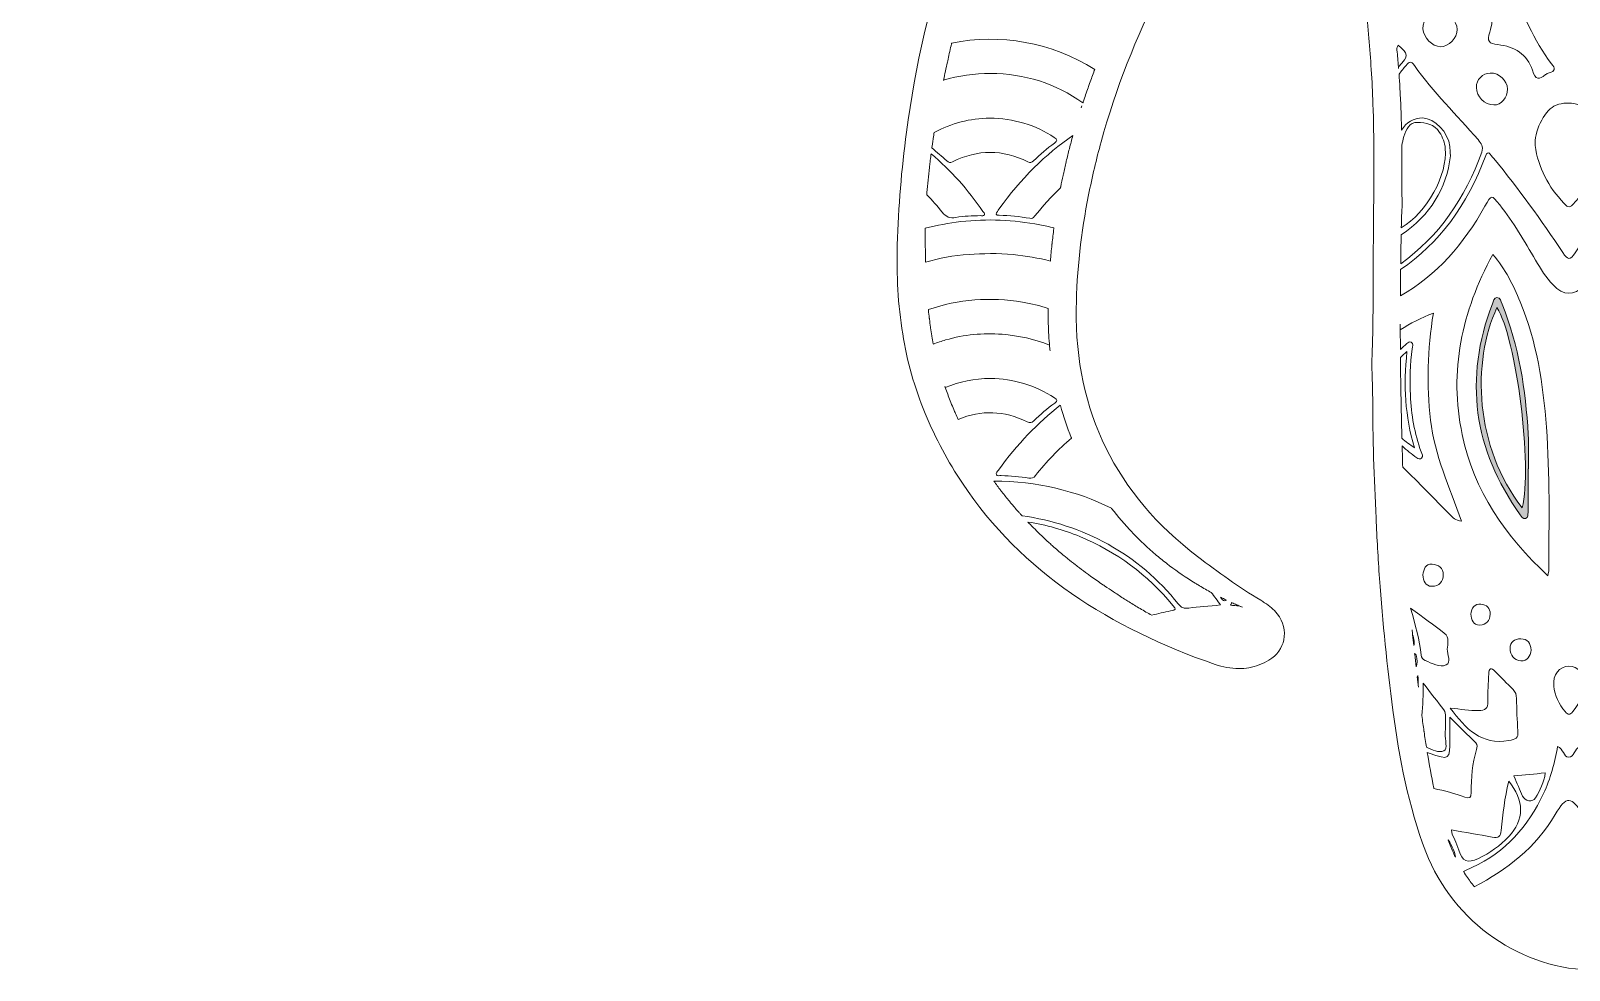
# Model space of a CAD drawing. Extents: x 55 to 2945, y -1852 to -85.
# Drawn here: x 55.1 to 520.2, y -1841.5 to -1557.4 of the extents above; entities that cross this region are included whole.
import ezdxf

# ---------------------------------------------------------------- set-up
doc = ezdxf.new("R2010")
doc.units = 0
doc.header["$MEASUREMENT"] = 0
doc.layers.add('Layer 1', color=7, linetype='Continuous')

# ---------------------------------------------------------------- blocks, each defined once
blk = doc.blocks.new('block 8')
at = {"layer": 'Layer 1', "true_color": 0xffffff}
h = blk.add_hatch(color=7, dxfattribs=at)
h.dxf.hatch_style = 2
edge = h.paths.add_edge_path()
edge.add_spline(control_points=[(499.94, -1640.04), (499.61, -1639.23), (499.45, -1638.02), (498.38, -1638.05), (497.5, -1638.07), (497.29, -1639.19), (497.01, -1639.93), (488.33, -1662.7), (491.29, -1683.95), (505.41, -1703.73), (505.82, -1704.3), (506.21, -1705.11), (507.03, -1704.87), (507.83, -1704.63), (507.78, -1703.71), (507.79, -1703.04), (507.83, -1698.65), (507.81, -1694.26), (507.81, -1689.88), (507.84, -1689.88), (507.87, -1689.88), (507.9, -1689.88), (507.9, -1686.41), (508.08, -1682.93), (507.87, -1679.47), (507.04, -1665.97), (505.11, -1652.67), (499.94, -1640.04)], knot_values=[0, 0, 0, 0, 1, 1, 1, 2, 2, 2, 3, 3, 3, 4, 4, 4, 5, 5, 5, 6, 6, 6, 7, 7, 7, 8, 8, 8, 9, 9, 9, 9], degree=3, periodic=1)
edge = h.paths.add_edge_path()
edge.add_spline(control_points=[(506.02, -1701.63), (491.75, -1683.42), (490.69, -1657.48), (498.4, -1641.1), (504.23, -1650.12), (509.24, -1689.47), (506.02, -1701.63)], knot_values=[0, 0, 0, 0, 1, 1, 1, 2, 2, 2, 2], degree=3, periodic=1)
at = {"layer": 'Layer 1', "lineweight": 0}
for points, knots in [([(984.23, -1238.67), (984.04, -1237.13), (983.65, -1235.56), (983.07, -1233.95), (982.05, -1231.18), (980.63, -1228.7), (978.93, -1226.43), (977.09, -1223.94), (974.91, -1221.7), (972.56, -1219.61), (966.07, -1213.85), (958.71, -1209.23), (951.76, -1204.09), (947.81, -1201.16), (943.88, -1198.21), (939.91, -1195.3), (936.3, -1192.65), (932.65, -1190.03), (928.93, -1187.51), (926.35, -1185.77), (923.82, -1183.96), (921.32, -1182.12), (914.12, -1176.81), (907.17, -1171.16), (900.24, -1165.5), (897.81, -1163.51), (895.38, -1161.53), (892.95, -1159.56), (891.09, -1158.05), (889.26, -1156.51), (887.44, -1154.96), (880.19, -1148.73), (873.22, -1142.13), (866.09, -1135.75), (858.42, -1128.87), (850.71, -1122.04), (842.75, -1115.51), (835.46, -1109.54), (827.97, -1103.83), (820.08, -1098.6), (815.18, -1095.35), (810.18, -1092.35), (805.04, -1089.66), (793.74, -1083.73), (781.82, -1079.23), (769.09, -1076.6), (766.02, -1075.96), (762.94, -1075.44), (759.86, -1075), (752.84, -1073.99), (745.77, -1073.41), (738.69, -1073), (735.58, -1072.82), (732.47, -1072.67), (729.36, -1072.52), (719.81, -1072.09), (710.27, -1071.85), (700.75, -1071.88), (685.52, -1071.92), (670.32, -1072.68), (655.17, -1074.53), (649.49, -1075.23), (643.82, -1076.08), (638.15, -1077.1), (636.6, -1077.38), (635.04, -1077.6), (633.48, -1077.78), (631.05, -1078.06), (628.61, -1078.23), (626.17, -1078.27), (623.75, -1078.31), (621.33, -1078.21), (618.9, -1078.02), (617.3, -1077.9), (615.71, -1077.74), (614.11, -1077.52), (612.29, -1077.26), (610.5, -1076.9), (608.75, -1076.47), (603.2, -1075.09), (597.95, -1072.87), (592.85, -1070.31), (591.24, -1069.5), (589.65, -1068.66), (588.07, -1067.8), (584.59, -1065.91), (581.09, -1064.14), (577.55, -1062.5), (562.77, -1055.65), (547.34, -1051.17), (530.6, -1050.58), (528.46, -1050.5), (526.32, -1050.46), (524.2, -1050.45), (509.3, -1050.39), (494.64, -1052.01), (480.18, -1055.79), (468.77, -1058.77), (458.56, -1064.55), (448.21, -1069.89), (437.11, -1075.6), (425.69, -1078.16), (413.91, -1078.1), (408.56, -1078.07), (403.13, -1077.51), (397.62, -1076.45), (389.73, -1074.94), (381.78, -1073.73), (373.79, -1072.98), (369.49, -1072.58), (365.18, -1072.3), (360.86, -1072.19), (355.87, -1072.07), (350.89, -1072.01), (345.9, -1071.99), (344.75, -1071.99), (343.6, -1071.97), (342.45, -1071.97), (324.06, -1071.98), (305.68, -1072.7), (287.32, -1074.32), (268.05, -1076.01), (250.2, -1081.5), (233.56, -1090.49), (229.57, -1092.65), (225.65, -1095), (221.81, -1097.55), (218.47, -1099.77), (215.22, -1102.08), (212, -1104.43), (202.44, -1111.44), (193.33, -1119.01), (184.4, -1126.8), (181.4, -1129.42), (178.41, -1132.05), (175.43, -1134.71), (173.68, -1136.27), (171.94, -1137.86), (170.2, -1139.44), (163.16, -1145.86), (156.18, -1152.36), (148.79, -1158.34), (147.29, -1159.56), (145.8, -1160.79), (144.31, -1162.03), (140.8, -1164.95), (137.3, -1167.89), (133.69, -1170.71), (132.12, -1171.93), (130.53, -1173.13), (128.91, -1174.29), (126.9, -1175.73), (124.91, -1177.19), (122.92, -1178.66), (116.33, -1183.53), (109.82, -1188.5), (103.14, -1193.24), (100.3, -1195.26), (97.49, -1197.33), (94.68, -1199.39), (91.61, -1201.66), (88.53, -1203.93), (85.42, -1206.14), (84.03, -1207.13), (82.66, -1208.16), (81.3, -1209.2), (78.15, -1211.62), (75.07, -1214.13), (72, -1216.65), (70.67, -1217.73), (69.34, -1218.82), (68, -1219.9), (64.54, -1222.68), (61.41, -1225.83), (59.2, -1229.71), (57.91, -1232), (56.98, -1234.34), (56.43, -1236.67), (55.12, -1242.32), (56.13, -1247.9), (60.05, -1252.39), (61.66, -1254.23), (63.75, -1255.89), (66.37, -1257.29), (68.6, -1258.49), (70.89, -1259.49), (73.24, -1260.32), (75.41, -1261.08), (77.62, -1261.69), (79.89, -1262.15), (82.02, -1262.58), (83.04, -1263.36), (82.76, -1265.8), (82.7, -1266.33), (82.66, -1266.88), (82.62, -1267.42), (82.48, -1269.62), (82.56, -1271.85), (83.08, -1274.01), (84.16, -1278.54), (85.65, -1282.67), (87.51, -1286.46), (91.84, -1295.24), (98.27, -1302), (106.89, -1306.65), (110.6, -1308.65), (114.69, -1310.28), (119.21, -1311.5), (121.29, -1312.06), (123.38, -1312.57), (125.49, -1313), (134.23, -1314.8), (139.17, -1320.38), (141.59, -1328.71), (143.63, -1335.68), (147.21, -1341.7), (151.97, -1346.97), (153.14, -1348.27), (154.36, -1349.54), (155.68, -1350.74), (161, -1355.64), (166.6, -1360.15), (172.4, -1364.38), (178.7, -1368.99), (185.24, -1373.27), (191.94, -1377.32), (198.19, -1381.11), (204.85, -1383.96), (212.03, -1385.44), (214.34, -1385.92), (216.68, -1386.33), (219.02, -1386.46), (219.49, -1386.49), (219.96, -1386.51), (220.44, -1386.52), (222.12, -1386.53), (223.8, -1386.38), (225.47, -1385.98), (226.56, -1385.72), (227.64, -1385.42), (228.72, -1385.12), (233.1, -1383.88), (237.39, -1382.29), (241.62, -1380.58), (244.61, -1379.37), (247.49, -1378.79), (250.25, -1378.85), (254.85, -1378.96), (259.1, -1380.87), (262.96, -1384.7), (264.08, -1385.81), (265.15, -1386.96), (266.18, -1388.14), (269.66, -1392.12), (272.73, -1396.47), (275.71, -1400.81), (277.52, -1403.45), (279.54, -1405.85), (281.68, -1408.13), (284.01, -1410.6), (286.49, -1412.92), (289.02, -1415.2), (290.18, -1416.24), (291.25, -1417.37), (292.41, -1418.4), (293.48, -1419.36), (294.63, -1420.22), (296.03, -1420.85), (297.48, -1421.49), (298.92, -1422.15), (300.36, -1422.81), (304.27, -1424.6), (308.14, -1426.46), (311.98, -1428.4), (313.37, -1429.1), (314.76, -1429.8), (316.14, -1430.52), (323.05, -1434.12), (329.37, -1438.77), (334.43, -1444.63), (339.86, -1450.91), (345.75, -1456.43), (353.09, -1460.33), (354.12, -1460.88), (355.17, -1461.41), (356.23, -1461.92), (357.38, -1462.48), (358.54, -1463.01), (359.72, -1463.5), (360.01, -1463.62), (360.24, -1463.74), (360.44, -1463.86), (361.1, -1464.29), (361.2, -1464.8), (360.6, -1465.83), (360.3, -1466.35), (360.02, -1466.87), (359.74, -1467.39), (358.95, -1468.85), (358.2, -1470.33), (357.45, -1471.81), (357.18, -1472.34), (356.92, -1472.87), (356.65, -1473.39), (337.91, -1509.88), (325.24, -1547.98), (319.87, -1588.02), (318.36, -1599.23), (317.43, -1610.6), (317.1, -1622.13), (316.84, -1631.24), (317.29, -1640.22), (318.73, -1649.04), (320.06, -1657.22), (322.24, -1665.25), (325.52, -1673.09), (328.73, -1680.75), (332.51, -1687.77), (336.78, -1694.22), (354.69, -1721.21), (381.49, -1738.02), (413.19, -1749.04), (415.51, -1749.84), (417.92, -1750.29), (420.33, -1750.28), (422.4, -1750.27), (424.47, -1749.93), (426.48, -1749.18), (427.49, -1748.8), (428.48, -1748.32), (429.45, -1747.74), (431.93, -1746.25), (433.45, -1744), (433.95, -1741.55), (434.48, -1738.96), (433.86, -1736.14), (431.98, -1733.74), (430.9, -1732.37), (429.57, -1731.3), (428.14, -1730.35), (427.77, -1730.11), (427.39, -1729.86), (427.01, -1729.63), (420.37, -1725.62), (414.06, -1721.12), (407.9, -1716.41), (383.2, -1697.52), (370.84, -1672.59), (371.19, -1641.46), (371.32, -1629.86), (372.7, -1618.38), (374.94, -1607), (376.01, -1601.57), (377.28, -1596.22), (378.73, -1590.94), (383.17, -1574.8), (389.33, -1559.32), (396.77, -1544.33), (399.14, -1539.54), (401.65, -1534.81), (404.27, -1530.12), (413.72, -1513.21), (425.07, -1497.55), (436.23, -1481.77), (436.89, -1480.84), (437.54, -1479.9), (438.19, -1478.97), (440.79, -1475.24), (443.4, -1471.41), (446.3, -1467.2), (447.48, -1473.39), (448.62, -1479.12), (449.66, -1484.77), (449.92, -1486.14), (450.17, -1487.51), (450.41, -1488.87), (451.4, -1494.54), (452.32, -1500.22), (453.18, -1505.91), (454.4, -1513.88), (455.5, -1521.86), (456.49, -1529.86), (457.32, -1536.59), (458.08, -1543.31), (458.76, -1550.05), (459.39, -1556.38), (459.95, -1562.72), (460.39, -1569.06), (460.63, -1572.53), (460.79, -1576), (460.91, -1579.48), (461.28, -1589.89), (461.21, -1600.32), (461.11, -1610.74), (461.07, -1614.32), (461.04, -1617.89), (461.02, -1621.46), (461.01, -1623.82), (461, -1626.17), (461, -1628.53), (460.97, -1637.61), (460.96, -1646.69), (460.62, -1655.77), (460.54, -1657.98), (460.6, -1660.19), (460.68, -1662.4), (460.75, -1664.37), (460.82, -1666.35), (460.82, -1668.32), (460.78, -1680.48), (461.27, -1692.66), (461.83, -1704.81), (462.1, -1710.88), (462.46, -1716.93), (462.89, -1722.99), (463.84, -1736.31), (465.16, -1749.59), (466.94, -1762.84), (468.91, -1777.42), (471.55, -1791.86), (476.88, -1805.67), (485.24, -1827.37), (506.23, -1841.53), (528.26, -1841.51), (532.34, -1841.5), (536.46, -1841.01), (540.54, -1839.99), (563.48, -1834.27), (576.8, -1818.63), (582.54, -1796.37), (587.6, -1776.72), (588.22, -1756.44), (589.71, -1736.3), (590.63, -1723.98), (591.66, -1711.66), (592.47, -1699.33), (592.57, -1697.86), (592.69, -1696.39), (592.79, -1694.92), (593.02, -1691.46), (593.11, -1688.01), (592.38, -1684.61), (592.06, -1683.09), (591.58, -1681.59), (590.87, -1680.1), (588.89, -1675.96), (586.01, -1672.83), (581.43, -1672.07), (580.33, -1671.88), (579.67, -1671.61), (579.33, -1671.13), (579.02, -1670.69), (578.97, -1670.07), (579.1, -1669.16), (579.37, -1667.33), (579.58, -1665.48), (579.78, -1663.64), (580.59, -1656.02), (580.89, -1648.36), (581.62, -1640.74), (581.93, -1637.5), (582.25, -1634.25), (582.57, -1631.01), (583.28, -1623.97), (584, -1616.93), (584.67, -1609.89), (584.98, -1606.71), (585.27, -1603.53), (585.55, -1600.34), (585.83, -1597.16), (586.09, -1593.98), (586.35, -1590.79), (586.92, -1583.68), (587.44, -1576.56), (587.96, -1569.45), (588.19, -1566.25), (588.42, -1563.06), (588.66, -1559.87), (589.47, -1548.83), (590.24, -1537.79), (591.03, -1526.75), (591.77, -1516.36), (592.52, -1505.97), (593.32, -1495.58), (593.55, -1492.55), (593.82, -1489.53), (594.12, -1486.47), (594.72, -1480.36), (595.42, -1474.12), (596.08, -1467.46), (599.8, -1472.81), (602.93, -1477.42), (606.18, -1481.94), (624.37, -1507.17), (640.96, -1533.32), (652.32, -1562.42), (663.92, -1592.12), (671.17, -1622.65), (668.39, -1654.86), (667.59, -1664.12), (665.36, -1673.01), (661.49, -1681.36), (660.53, -1683.43), (659.47, -1685.47), (658.3, -1687.47), (648.98, -1703.47), (635.52, -1715.32), (620.09, -1725.14), (619.4, -1725.58), (618.71, -1726.01), (618.01, -1726.44), (615.2, -1728.18), (612.4, -1729.92), (609.94, -1732.18), (603.93, -1737.72), (605.55, -1746.01), (613.23, -1748.82), (615.68, -1749.72), (618.16, -1750.13), (620.63, -1750.11), (623.1, -1750.09), (625.56, -1749.64), (627.97, -1748.84), (654.73, -1739.85), (678.15, -1725.73), (696.32, -1703.72), (708.35, -1689.15), (716.57, -1672.91), (720.59, -1654.92), (721.52, -1650.76), (722.22, -1646.52), (722.7, -1642.18), (722.98, -1639.61), (723.17, -1637.05), (723.32, -1634.48), (723.92, -1623.93), (723.45, -1613.37), (722.39, -1602.81), (720.59, -1584.92), (717.31, -1567.31), (713, -1549.88), (705.79, -1520.69), (694.39, -1493.13), (680.27, -1466.65), (679.25, -1464.73), (679.48, -1464.18), (681.47, -1463.51), (689.76, -1460.71), (696.84, -1455.99), (703.14, -1449.9), (705.52, -1447.59), (707.59, -1444.96), (710.02, -1442.79), (713.74, -1439.46), (717.42, -1436.08), (721.09, -1432.69), (723, -1430.93), (725.06, -1429.31), (727.39, -1428.24), (728.51, -1427.73), (729.69, -1427.33), (730.95, -1427.12), (736.04, -1426.28), (740.55, -1424.41), (744.78, -1421.73), (746, -1420.95), (747.21, -1420.12), (748.39, -1419.22), (754.28, -1414.69), (759.81, -1409.84), (763.55, -1403.42), (767.27, -1397.04), (771.52, -1391.08), (776.59, -1385.76), (778.55, -1383.71), (780.61, -1381.73), (783.27, -1380.43), (783.93, -1380.11), (784.61, -1379.82), (785.35, -1379.6), (787.26, -1379.01), (789.09, -1378.79), (790.88, -1378.84), (791.05, -1378.84), (791.23, -1378.86), (791.41, -1378.87), (795.13, -1379.08), (798.63, -1380.43), (802.08, -1382.05), (808.1, -1384.89), (814.11, -1386.25), (820.12, -1386.26), (826.14, -1386.27), (832.17, -1384.93), (838.24, -1382.37), (849.19, -1377.75), (858.67, -1370.73), (868.34, -1364.02), (883.21, -1353.72), (896.03, -1341.79), (901, -1323.42), (901.28, -1322.38), (901.7, -1321.43), (902.22, -1320.55), (903.41, -1318.54), (905.16, -1316.97), (907.26, -1315.82), (908.18, -1315.32), (909.15, -1314.89), (910.18, -1314.54), (914.27, -1313.18), (918.4, -1311.85), (922.6, -1310.97), (927.79, -1309.89), (932.47, -1307.78), (936.62, -1304.98), (950.57, -1295.56), (958.37, -1278.28), (958.29, -1265.73), (958.29, -1265.29), (958.33, -1264.92), (958.39, -1264.58), (958.66, -1263.18), (959.53, -1262.61), (961.16, -1262.25), (967.07, -1260.94), (972.54, -1258.6), (977.29, -1254.76), (982.67, -1250.42), (985.03, -1244.86), (984.23, -1238.67)], [0, 0, 0, 0, 1, 1, 1, 2, 2, 2, 3, 3, 3, 4, 4, 4, 5, 5, 5, 6, 6, 6, 7, 7, 7, 8, 8, 8, 9, 9, 9, 10, 10, 10, 11, 11, 11, 12, 12, 12, 13, 13, 13, 14, 14, 14, 15, 15, 15, 16, 16, 16, 17, 17, 17, 18, 18, 18, 19, 19, 19, 20, 20, 20, 21, 21, 21, 22, 22, 22, 23, 23, 23, 24, 24, 24, 25, 25, 25, 26, 26, 26, 27, 27, 27, 28, 28, 28, 29, 29, 29, 30, 30, 30, 31, 31, 31, 32, 32, 32, 33, 33, 33, 34, 34, 34, 35, 35, 35, 36, 36, 36, 37, 37, 37, 38, 38, 38, 39, 39, 39, 40, 40, 40, 41, 41, 41, 42, 42, 42, 43, 43, 43, 44, 44, 44, 45, 45, 45, 46, 46, 46, 47, 47, 47, 48, 48, 48, 49, 49, 49, 50, 50, 50, 51, 51, 51, 52, 52, 52, 53, 53, 53, 54, 54, 54, 55, 55, 55, 56, 56, 56, 57, 57, 57, 58, 58, 58, 59, 59, 59, 60, 60, 60, 61, 61, 61, 62, 62, 62, 63, 63, 63, 64, 64, 64, 65, 65, 65, 66, 66, 66, 67, 67, 67, 68, 68, 68, 69, 69, 69, 70, 70, 70, 71, 71, 71, 72, 72, 72, 73, 73, 73, 74, 74, 74, 75, 75, 75, 76, 76, 76, 77, 77, 77, 78, 78, 78, 79, 79, 79, 80, 80, 80, 81, 81, 81, 82, 82, 82, 83, 83, 83, 84, 84, 84, 85, 85, 85, 86, 86, 86, 87, 87, 87, 88, 88, 88, 89, 89, 89, 90, 90, 90, 91, 91, 91, 92, 92, 92, 93, 93, 93, 94, 94, 94, 95, 95, 95, 96, 96, 96, 97, 97, 97, 98, 98, 98, 99, 99, 99, 100, 100, 100, 101, 101, 101, 102, 102, 102, 103, 103, 103, 104, 104, 104, 105, 105, 105, 106, 106, 106, 107, 107, 107, 108, 108, 108, 109, 109, 109, 110, 110, 110, 111, 111, 111, 112, 112, 112, 113, 113, 113, 114, 114, 114, 115, 115, 115, 116, 116, 116, 117, 117, 117, 118, 118, 118, 119, 119, 119, 120, 120, 120, 121, 121, 121, 122, 122, 122, 123, 123, 123, 124, 124, 124, 125, 125, 125, 126, 126, 126, 127, 127, 127, 128, 128, 128, 129, 129, 129, 130, 130, 130, 131, 131, 131, 132, 132, 132, 133, 133, 133, 134, 134, 134, 135, 135, 135, 136, 136, 136, 137, 137, 137, 138, 138, 138, 139, 139, 139, 140, 140, 140, 141, 141, 141, 142, 142, 142, 143, 143, 143, 144, 144, 144, 145, 145, 145, 146, 146, 146, 147, 147, 147, 148, 148, 148, 149, 149, 149, 150, 150, 150, 151, 151, 151, 152, 152, 152, 153, 153, 153, 154, 154, 154, 155, 155, 155, 156, 156, 156, 157, 157, 157, 158, 158, 158, 159, 159, 159, 160, 160, 160, 161, 161, 161, 162, 162, 162, 163, 163, 163, 164, 164, 164, 165, 165, 165, 166, 166, 166, 167, 167, 167, 168, 168, 168, 169, 169, 169, 170, 170, 170, 171, 171, 171, 172, 172, 172, 173, 173, 173, 174, 174, 174, 175, 175, 175, 176, 176, 176, 177, 177, 177, 178, 178, 178, 179, 179, 179, 180, 180, 180, 181, 181, 181, 182, 182, 182, 183, 183, 183, 184, 184, 184, 185, 185, 185, 186, 186, 186, 187, 187, 187, 188, 188, 188, 189, 189, 189, 190, 190, 190, 191, 191, 191, 192, 192, 192, 193, 193, 193, 194, 194, 194, 195, 195, 195, 196, 196, 196, 197, 197, 197, 198, 198, 198, 199, 199, 199, 200, 200, 200, 201, 201, 201, 202, 202, 202, 203, 203, 203, 204, 204, 204, 205, 205, 205, 206, 206, 206, 207, 207, 207, 208, 208, 208, 209, 209, 209, 210, 210, 210, 210]), ([(498.68, -1561.56), (496.05, -1561.29), (495.25, -1560.5), (496.23, -1557.77), (497.83, -1553.27), (496.22, -1549.49), (492.5, -1546.74), (490.87, -1545.54), (490.89, -1544.65), (491.85, -1543.04), (494.29, -1538.94), (496.42, -1534.65), (498.68, -1530.25), (500.21, -1534.78), (501.16, -1539.35), (502.91, -1543.67), (506.25, -1551.91), (509.33, -1560.27), (514.92, -1567.35), (516.04, -1568.78), (516.05, -1569.58), (514.19, -1570.09), (513.81, -1570.19), (513.42, -1570.39), (513.1, -1570.64), (511.09, -1572.2), (510.07, -1572.29), (509.11, -1569.31), (507.56, -1564.5), (503.63, -1562.07), (498.68, -1561.56)], [0, 0, 0, 0, 1, 1, 1, 2, 2, 2, 3, 3, 3, 4, 4, 4, 5, 5, 5, 6, 6, 6, 7, 7, 7, 8, 8, 8, 9, 9, 9, 10, 10, 10, 10]), ([(481.19, -1551.46), (483.58, -1551.44), (486.33, -1554.36), (486.4, -1556.99), (486.46, -1559.49), (483.8, -1562.23), (481.35, -1562.19), (478.78, -1562.15), (476.13, -1559.44), (476.03, -1556.76), (475.92, -1553.83), (478.21, -1551.48), (481.19, -1551.46)], [0, 0, 0, 0, 1, 1, 1, 2, 2, 2, 3, 3, 3, 4, 4, 4, 4]), ([(375.25, -1573.28), (375.09, -1573.72), (374.93, -1574.16), (374.78, -1574.6), (374.28, -1576.01), (373.79, -1577.43), (373.31, -1578.85), (373.28, -1578.96), (373.24, -1579.07), (373.2, -1579.19), (364.97, -1573.3), (355.64, -1570.3), (345.3, -1570.28), (340.33, -1570.27), (335.6, -1570.95), (331.1, -1572.3), (331.09, -1572.34), (331.08, -1572.37), (331.08, -1572.41), (331.08, -1572.41), (331.08, -1572.41), (331.08, -1572.41), (331.08, -1572.37), (331.09, -1572.34), (331.1, -1572.3), (331.1, -1572.3), (331.1, -1572.3), (331.1, -1572.3), (331.47, -1570.49), (331.85, -1568.67), (332.25, -1566.84), (332.31, -1566.55), (332.38, -1566.26), (332.44, -1565.98), (332.78, -1564.42), (333.13, -1562.86), (333.49, -1561.3), (333.51, -1561.22), (333.53, -1561.14), (333.55, -1561.07), (348.19, -1558.15), (363.78, -1560.78), (376.79, -1569.07), (376.75, -1569.19), (376.71, -1569.31), (376.66, -1569.43), (376.18, -1570.71), (375.71, -1571.99), (375.25, -1573.28)], [0, 0, 0, 0, 1, 1, 1, 2, 2, 2, 3, 3, 3, 4, 4, 4, 5, 5, 5, 6, 6, 6, 7, 7, 7, 8, 8, 8, 9, 9, 9, 10, 10, 10, 11, 11, 11, 12, 12, 12, 13, 13, 13, 14, 14, 14, 15, 15, 15, 16, 16, 16, 16]), ([(468.49, -1561.69), (471.68, -1564.46), (471.89, -1564.83), (468.61, -1568.29), (468.62, -1568.44), (468.64, -1568.6), (468.65, -1568.75), (468.63, -1568.6), (468.62, -1568.45), (468.61, -1568.29), (468.61, -1568.29), (468.61, -1568.29), (468.61, -1568.29), (468.47, -1566.58), (468.32, -1564.87), (468.16, -1563.16), (468.15, -1562.99), (468.13, -1562.82), (468.12, -1562.65), (468.24, -1562.33), (468.36, -1562.01), (468.49, -1561.69)], [0, 0, 0, 0, 1, 1, 1, 2, 2, 2, 3, 3, 3, 4, 4, 4, 5, 5, 5, 6, 6, 6, 7, 7, 7, 7]), ([(469.07, -1574.91), (469.07, -1574.81), (469.06, -1574.71), (469.05, -1574.62), (468.97, -1573.24), (468.88, -1571.86), (468.78, -1570.49), (469.46, -1569.59), (470.17, -1568.7), (470.92, -1567.82), (471.88, -1566.71), (472.49, -1566.45), (473.44, -1567.82), (479.09, -1575.97), (486.25, -1582.82), (492.68, -1590.3), (493.64, -1591.42), (494.39, -1592.36), (493.78, -1594.06), (488.78, -1608.13), (480.83, -1619.57), (469.29, -1627.82), (469.33, -1624.92), (469.38, -1622.01), (469.43, -1619.1), (478.21, -1613.22), (483.23, -1605.08), (484.32, -1595.19), (484.22, -1593.78), (484.19, -1593.07), (484.12, -1592.35), (483.7, -1588.11), (479.58, -1583.79), (475.93, -1583.74), (473.2, -1583.7), (470.96, -1585.05), (469.57, -1587.46), (469.56, -1587.23), (469.55, -1587), (469.55, -1586.77), (469.52, -1585.7), (469.49, -1584.64), (469.46, -1583.58), (469.45, -1583.3), (469.44, -1583.03), (469.43, -1582.75), (469.39, -1581.6), (469.35, -1580.44), (469.3, -1579.29), (469.29, -1579.09), (469.28, -1578.89), (469.27, -1578.69), (469.21, -1577.43), (469.15, -1576.17), (469.07, -1574.91)], [0, 0, 0, 0, 1, 1, 1, 2, 2, 2, 3, 3, 3, 4, 4, 4, 5, 5, 5, 6, 6, 6, 7, 7, 7, 8, 8, 8, 9, 9, 9, 10, 10, 10, 11, 11, 11, 12, 12, 12, 13, 13, 13, 14, 14, 14, 15, 15, 15, 16, 16, 16, 17, 17, 17, 18, 18, 18, 18]), ([(501.57, -1575.04), (501.6, -1577.6), (499.66, -1579.83), (497.41, -1579.81), (494.66, -1579.79), (492.16, -1577.26), (492.16, -1574.5), (492.16, -1572.12), (493.98, -1570.24), (496.37, -1570.15), (499.06, -1570.04), (501.54, -1572.38), (501.57, -1575.04)], [0, 0, 0, 0, 1, 1, 1, 2, 2, 2, 3, 3, 3, 4, 4, 4, 4]), ([(372.69, -1580.71), (372.76, -1580.5), (372.83, -1580.29), (372.9, -1580.08), (372.84, -1580.29), (372.77, -1580.51), (372.7, -1580.72), (372.7, -1580.72), (372.69, -1580.72), (372.69, -1580.71)], [0, 0, 0, 0, 1, 1, 1, 2, 2, 2, 3, 3, 3, 3]), ([(527.39, -1582.55), (529.73, -1584.87), (530.22, -1587.86), (530.18, -1591.02), (530.1, -1598.66), (526.25, -1604.54), (521.32, -1609.92), (520.17, -1611.17), (519.49, -1610.43), (518.64, -1609.52), (513.98, -1604.54), (510.81, -1598.88), (509.96, -1592.02), (509.5, -1588.32), (512.61, -1581.67), (515.6, -1580.19), (519.43, -1578.3), (523.99, -1579.17), (527.39, -1582.55)], [0, 0, 0, 0, 1, 1, 1, 2, 2, 2, 3, 3, 3, 4, 4, 4, 5, 5, 5, 6, 6, 6, 6]), ([(327.63, -1592.25), (327.76, -1591.3), (327.91, -1590.33), (328.05, -1589.37), (328.11, -1588.97), (328.18, -1588.57), (328.24, -1588.17), (333.45, -1585.31), (339.06, -1583.84), (345.12, -1583.82), (351.97, -1583.79), (359.18, -1585.96), (364.54, -1589.6), (365.49, -1590.24), (365.57, -1590.62), (364.6, -1591.33), (362.37, -1592.96), (360.3, -1594.76), (358.31, -1596.67), (357.74, -1597.21), (357.32, -1597.37), (356.56, -1596.99), (348.99, -1593.2), (341.4, -1593.21), (333.82, -1596.97), (333.11, -1597.33), (332.68, -1597.28), (332.07, -1596.73), (330.58, -1595.39), (329.09, -1594.07), (327.55, -1592.81), (327.58, -1592.62), (327.6, -1592.43), (327.63, -1592.25)], [0, 0, 0, 0, 1, 1, 1, 2, 2, 2, 3, 3, 3, 4, 4, 4, 5, 5, 5, 6, 6, 6, 7, 7, 7, 8, 8, 8, 9, 9, 9, 10, 10, 10, 11, 11, 11, 11]), ([(469.53, -1613.3), (469.78, -1610.95), (469.74, -1608.65), (469.63, -1606.38), (469.63, -1606.04), (469.63, -1605.69), (469.63, -1605.35), (469.65, -1603.52), (469.67, -1601.69), (469.67, -1599.86), (469.67, -1599.37), (469.67, -1598.87), (469.67, -1598.38), (469.67, -1596.35), (469.67, -1594.33), (469.65, -1592.31), (469.64, -1592.23), (469.64, -1592.14), (469.64, -1592.05), (469.79, -1591.16), (470, -1590.26), (470.29, -1589.38), (471.02, -1587.2), (471.89, -1585.01), (474.38, -1585.08), (476.86, -1585.14), (479.52, -1585.6), (481.06, -1588.09), (481.98, -1589.59), (482.62, -1591.18), (482.78, -1592.96), (483.5, -1600.89), (477.23, -1612.42), (469.47, -1616.92), (469.47, -1616.91), (469.47, -1616.9), (469.47, -1616.89), (469.49, -1615.69), (469.51, -1614.5), (469.53, -1613.3)], [0, 0, 0, 0, 1, 1, 1, 2, 2, 2, 3, 3, 3, 4, 4, 4, 5, 5, 5, 6, 6, 6, 7, 7, 7, 8, 8, 8, 9, 9, 9, 10, 10, 10, 11, 11, 11, 12, 12, 12, 13, 13, 13, 13]), ([(370.18, -1589.09), (369.82, -1590.37), (369.48, -1591.65), (369.14, -1592.93), (369.14, -1592.96), (369.13, -1593), (369.12, -1593.03), (368.79, -1594.29), (368.48, -1595.56), (368.18, -1596.83), (368.16, -1596.9), (368.15, -1596.96), (368.13, -1597.03), (367.84, -1598.26), (367.56, -1599.48), (367.3, -1600.71), (367.27, -1600.84), (367.24, -1600.97), (367.21, -1601.11), (366.96, -1602.26), (366.73, -1603.41), (366.5, -1604.56), (366.48, -1604.66), (366.46, -1604.76), (366.44, -1604.85), (363.68, -1607.49), (361.08, -1610.37), (358.63, -1613.49), (358.21, -1614.03), (357.85, -1614.2), (357.21, -1614.09), (354.13, -1613.61), (351.04, -1613.15), (347.92, -1613.18), (346.79, -1613.18), (346.82, -1612.72), (347.37, -1611.98), (347.53, -1611.77), (347.66, -1611.55), (347.81, -1611.34), (354.4, -1602.09), (361.95, -1594.69), (370.19, -1589.04), (370.18, -1589.06), (370.18, -1589.08), (370.18, -1589.09)], [0, 0, 0, 0, 1, 1, 1, 2, 2, 2, 3, 3, 3, 4, 4, 4, 5, 5, 5, 6, 6, 6, 7, 7, 7, 8, 8, 8, 9, 9, 9, 10, 10, 10, 11, 11, 11, 12, 12, 12, 13, 13, 13, 14, 14, 14, 15, 15, 15, 15]), ([(326.06, -1606.33), (326.25, -1603.85), (326.5, -1601.29), (326.8, -1598.67), (326.86, -1598.15), (326.93, -1597.62), (326.99, -1597.09), (327.08, -1596.39), (327.16, -1595.69), (327.26, -1594.98), (327.27, -1594.85), (327.29, -1594.72), (327.31, -1594.59), (333.28, -1599.57), (338.5, -1605.37), (342.95, -1612.01), (343.16, -1612.32), (343.7, -1612.59), (343.43, -1613.05), (343.19, -1613.45), (342.67, -1613.26), (342.27, -1613.28), (339.79, -1613.39), (337.27, -1613.31), (334.82, -1613.8), (333, -1614.17), (331.87, -1613.7), (330.65, -1612.19), (329.18, -1610.35), (327.63, -1608.61), (326.01, -1606.96), (326.02, -1606.75), (326.04, -1606.54), (326.06, -1606.33)], [0, 0, 0, 0, 1, 1, 1, 2, 2, 2, 3, 3, 3, 4, 4, 4, 5, 5, 5, 6, 6, 6, 7, 7, 7, 8, 8, 8, 9, 9, 9, 10, 10, 10, 11, 11, 11, 11]), ([(524.86, -1634.36), (521.68, -1637.62), (518.45, -1637.59), (515.34, -1634.25), (513.25, -1632), (511.65, -1629.37), (510.07, -1626.73), (506.66, -1621.03), (503.39, -1615.25), (499.23, -1610.03), (496.71, -1606.87), (496.78, -1606.89), (494.77, -1610.44), (488.34, -1621.86), (480.2, -1631.36), (469.21, -1637.58), (469.22, -1635.83), (469.22, -1634.08), (469.23, -1632.33), (469.24, -1631.99), (469.24, -1631.66), (469.24, -1631.32), (469.25, -1630.74), (469.26, -1630.15), (469.27, -1629.57), (480.9, -1621.64), (489.46, -1610.17), (495, -1595.06), (495.14, -1594.7), (495.23, -1594.27), (495.95, -1594.32), (496.4, -1594.83), (496.95, -1595.41), (497.46, -1596.04), (504.93, -1605.13), (511.84, -1614.64), (518.29, -1624.48), (519.76, -1626.73), (520.53, -1626.84), (522.02, -1624.51), (527.22, -1616.42), (532.93, -1608.69), (538.81, -1601.09), (540.65, -1598.71), (542.61, -1596.43), (544.78, -1593.77), (545.37, -1595.33), (545.75, -1596.36), (546.16, -1597.38), (552.18, -1612.41), (561.35, -1623.99), (574.05, -1631.62), (574.02, -1631.84), (574, -1632.06), (573.98, -1632.28), (573.76, -1634.43), (573.53, -1636.59), (573.3, -1638.74), (560.78, -1632.4), (551.92, -1622.15), (545.26, -1609.75), (543.94, -1607.29), (543.15, -1607.32), (541.53, -1609.41), (537.18, -1615), (533.62, -1621.08), (530, -1627.12), (528.47, -1629.67), (526.94, -1632.23), (524.86, -1634.36)], [0, 0, 0, 0, 1, 1, 1, 2, 2, 2, 3, 3, 3, 4, 4, 4, 5, 5, 5, 6, 6, 6, 7, 7, 7, 8, 8, 8, 9, 9, 9, 10, 10, 10, 11, 11, 11, 12, 12, 12, 13, 13, 13, 14, 14, 14, 15, 15, 15, 16, 16, 16, 17, 17, 17, 18, 18, 18, 19, 19, 19, 20, 20, 20, 21, 21, 21, 22, 22, 22, 23, 23, 23, 23]), ([(325.59, -1624.55), (325.59, -1624.01), (325.58, -1623.47), (325.57, -1622.91), (325.57, -1622.58), (325.57, -1622.25), (325.56, -1621.92), (325.56, -1621.28), (325.55, -1620.64), (325.55, -1619.99), (325.55, -1619.9), (325.55, -1619.82), (325.55, -1619.73), (325.55, -1618.86), (325.55, -1617.98), (325.56, -1617.07), (329.08, -1616.19), (332.66, -1615.53), (336.29, -1615.1), (344.27, -1614.16), (352.23, -1614.56), (360.15, -1616.05), (361.6, -1616.32), (363.04, -1616.64), (364.46, -1616.98), (364.45, -1617.06), (364.44, -1617.14), (364.43, -1617.21), (364.23, -1618.74), (364.05, -1620.27), (363.89, -1621.79), (363.88, -1621.89), (363.86, -1621.99), (363.85, -1622.09), (363.68, -1623.73), (363.52, -1625.38), (363.39, -1627.02), (359.77, -1626.11), (356.02, -1625.45), (352.13, -1625.04), (347.53, -1624.55), (342.9, -1624.75), (338.81, -1625.06), (334.01, -1625.19), (329.78, -1626.23), (325.66, -1627.39), (325.63, -1626.64), (325.62, -1625.87), (325.6, -1625.08), (325.6, -1624.91), (325.6, -1624.73), (325.59, -1624.55)], [0, 0, 0, 0, 1, 1, 1, 2, 2, 2, 3, 3, 3, 4, 4, 4, 5, 5, 5, 6, 6, 6, 7, 7, 7, 8, 8, 8, 9, 9, 9, 10, 10, 10, 11, 11, 11, 12, 12, 12, 13, 13, 13, 14, 14, 14, 15, 15, 15, 16, 16, 16, 17, 17, 17, 17]), ([(487.88, -1679.47), (483.84, -1660.31), (487.72, -1642.4), (497.14, -1625.03), (500.97, -1629.53), (503.36, -1634.35), (505.43, -1639.34), (510.46, -1651.48), (512.36, -1664.3), (513.35, -1677.28), (514.43, -1691.66), (514.12, -1706.08), (514.06, -1720.5), (514.06, -1720.87), (513.95, -1721.24), (513.81, -1722.23), (500.8, -1710.22), (491.47, -1696.53), (487.88, -1679.47)], [0, 0, 0, 0, 1, 1, 1, 2, 2, 2, 3, 3, 3, 4, 4, 4, 5, 5, 5, 6, 6, 6, 6]), ([(327.99, -1652.01), (327.84, -1651.25), (327.7, -1650.49), (327.57, -1649.72), (327.56, -1649.69), (327.56, -1649.65), (327.55, -1649.62), (327.42, -1648.83), (327.29, -1648.03), (327.17, -1647.21), (327.16, -1647.15), (327.15, -1647.09), (327.14, -1647.02), (327.02, -1646.22), (326.91, -1645.39), (326.81, -1644.55), (326.8, -1644.48), (326.79, -1644.4), (326.78, -1644.33), (326.68, -1643.5), (326.59, -1642.66), (326.5, -1641.8), (326.49, -1641.76), (326.49, -1641.73), (326.49, -1641.69), (335.68, -1638.61), (345.15, -1637.76), (354.96, -1639.44), (357.64, -1639.91), (360.23, -1640.54), (362.75, -1641.32), (362.74, -1642.1), (362.72, -1642.88), (362.73, -1643.67), (362.73, -1645.1), (362.77, -1646.52), (362.83, -1647.94), (362.83, -1648.13), (362.85, -1648.33), (362.86, -1648.52), (362.91, -1649.72), (362.99, -1650.9), (363.08, -1652.08), (363.09, -1652.19), (363.1, -1652.31), (363.11, -1652.42), (363.11, -1652.42), (363.11, -1652.42), (363.12, -1652.42), (363.14, -1652.75), (363.17, -1653.08), (363.2, -1653.41), (363.23, -1653.67), (363.25, -1653.93), (363.27, -1654.18), (363.21, -1653.6), (363.16, -1653.01), (363.11, -1652.42), (358.62, -1650.65), (353.84, -1649.56), (348.77, -1649.18), (342.97, -1648.76), (337.27, -1649.24), (331.72, -1650.89), (330.47, -1651.26), (329.23, -1651.67), (328.01, -1652.11), (328, -1652.07), (327.99, -1652.04), (327.99, -1652.01)], [0, 0, 0, 0, 1, 1, 1, 2, 2, 2, 3, 3, 3, 4, 4, 4, 5, 5, 5, 6, 6, 6, 7, 7, 7, 8, 8, 8, 9, 9, 9, 10, 10, 10, 11, 11, 11, 12, 12, 12, 13, 13, 13, 14, 14, 14, 15, 15, 15, 16, 16, 16, 17, 17, 17, 18, 18, 18, 19, 19, 19, 20, 20, 20, 21, 21, 21, 22, 22, 22, 23, 23, 23, 23]), ([(499.94, -1640.04), (499.61, -1639.23), (499.45, -1638.02), (498.38, -1638.05), (497.5, -1638.07), (497.29, -1639.19), (497.01, -1639.93), (488.33, -1662.7), (491.29, -1683.95), (505.41, -1703.73), (505.82, -1704.3), (506.21, -1705.11), (507.03, -1704.87), (507.83, -1704.63), (507.78, -1703.71), (507.79, -1703.04), (507.83, -1698.65), (507.81, -1694.26), (507.81, -1689.88), (507.84, -1689.88), (507.87, -1689.88), (507.9, -1689.88), (507.9, -1686.41), (508.08, -1682.93), (507.87, -1679.47), (507.04, -1665.97), (505.11, -1652.67), (499.94, -1640.04)], [0, 0, 0, 0, 1, 1, 1, 2, 2, 2, 3, 3, 3, 4, 4, 4, 5, 5, 5, 6, 6, 6, 7, 7, 7, 8, 8, 8, 9, 9, 9, 9]), ([(506.02, -1701.63), (491.75, -1683.42), (490.69, -1657.48), (498.4, -1641.1), (504.23, -1650.12), (509.24, -1689.47), (506.02, -1701.63)], [0, 0, 0, 0, 1, 1, 1, 2, 2, 2, 2]), ([(469.16, -1646.13), (469.16, -1646.11), (469.16, -1646.1), (469.16, -1646.08), (469.16, -1646.08), (469.17, -1646.08), (469.17, -1646.08), (469.17, -1646.08), (469.17, -1647.58), (469.17, -1647.58), (469.17, -1647.5), (469.17, -1647.42), (469.16, -1647.34), (469.16, -1646.94), (469.16, -1646.54), (469.16, -1646.13)], [0, 0, 0, 0, 1, 1, 1, 2, 2, 2, 3, 3, 3, 4, 4, 4, 5, 5, 5, 5]), ([(469.91, -1689.38), (469.84, -1687.24), (469.79, -1685.09), (469.72, -1682.95), (471.1, -1684.2), (472.6, -1685.39), (474.17, -1686.52), (474.6, -1686.83), (475.18, -1687.02), (475.59, -1686.66), (476.33, -1686.03), (475.69, -1685.34), (475.47, -1684.71), (473.49, -1679.18), (472.45, -1673.48), (472.21, -1667.61), (472.01, -1662.9), (472.12, -1658.21), (472.81, -1653.54), (472.91, -1652.88), (473.25, -1652.08), (472.48, -1651.58), (471.97, -1651.25), (471.47, -1651.62), (471.11, -1651.95), (470.46, -1652.56), (469.82, -1653.18), (469.21, -1653.81), (469.2, -1651.82), (469.17, -1649.84), (469.17, -1647.85), (472.16, -1645.82), (475.51, -1644.18), (479.18, -1642.73), (477.33, -1653.94), (477.11, -1664.47), (478.31, -1675.1), (479.51, -1685.77), (484.05, -1695.39), (487.7, -1705.69), (485.78, -1705.56), (485.06, -1704.51), (484.26, -1703.73), (479.43, -1699), (474.78, -1694.08), (469.91, -1689.38)], [0, 0, 0, 0, 1, 1, 1, 2, 2, 2, 3, 3, 3, 4, 4, 4, 5, 5, 5, 6, 6, 6, 7, 7, 7, 8, 8, 8, 9, 9, 9, 10, 10, 10, 11, 11, 11, 12, 12, 12, 13, 13, 13, 14, 14, 14, 15, 15, 15, 15]), ([(469.61, -1679.12), (469.55, -1676.65), (469.5, -1674.17), (469.45, -1671.7), (469.41, -1669.91), (469.38, -1668.12), (469.35, -1666.33), (469.3, -1663.3), (469.26, -1660.26), (469.23, -1657.23), (469.23, -1656.88), (469.23, -1656.54), (469.23, -1656.2), (469.82, -1655.59), (470.47, -1654.99), (471.17, -1654.41), (470.7, -1659.66), (470.4, -1664.43), (470.82, -1669.22), (471.23, -1673.98), (471.99, -1678.69), (473.47, -1683.49), (472.03, -1682.6), (470.77, -1681.62), (469.66, -1680.59), (469.64, -1680.1), (469.62, -1679.61), (469.61, -1679.12)], [0, 0, 0, 0, 1, 1, 1, 2, 2, 2, 3, 3, 3, 4, 4, 4, 5, 5, 5, 6, 6, 6, 7, 7, 7, 8, 8, 8, 9, 9, 9, 9]), ([(334.7, -1673.12), (334.52, -1672.72), (334.34, -1672.32), (334.17, -1671.91), (333.6, -1670.54), (333.04, -1669.16), (332.52, -1667.75), (332.47, -1667.61), (332.42, -1667.47), (332.36, -1667.33), (332.11, -1666.64), (331.85, -1665.95), (331.62, -1665.26), (331.62, -1665.26), (331.62, -1665.26), (331.62, -1665.26), (331.58, -1665.14), (331.54, -1665.02), (331.49, -1664.9), (331.53, -1665.02), (331.57, -1665.14), (331.62, -1665.26), (335.9, -1663.47), (340.43, -1662.56), (345.25, -1662.52), (352.26, -1662.61), (358.73, -1664.54), (364.63, -1668.41), (365.55, -1669.01), (365.61, -1669.32), (364.68, -1670), (362.45, -1671.62), (360.35, -1673.41), (358.39, -1675.34), (357.71, -1676.02), (357.2, -1676.02), (356.37, -1675.62), (349.42, -1672.22), (342.45, -1671.99), (335.51, -1674.93), (335.24, -1674.33), (334.96, -1673.73), (334.7, -1673.12)], [0, 0, 0, 0, 1, 1, 1, 2, 2, 2, 3, 3, 3, 4, 4, 4, 5, 5, 5, 6, 6, 6, 7, 7, 7, 8, 8, 8, 9, 9, 9, 10, 10, 10, 11, 11, 11, 12, 12, 12, 13, 13, 13, 14, 14, 14, 14]), ([(369.76, -1680.62), (365.84, -1683.92), (362.2, -1687.69), (358.86, -1691.91), (358.31, -1692.6), (357.79, -1692.84), (356.89, -1692.68), (354.12, -1692.21), (351.32, -1692.04), (348.52, -1691.89), (348.02, -1691.86), (347.31, -1692.13), (347.06, -1691.68), (346.75, -1691.12), (347.4, -1690.65), (347.72, -1690.22), (353.35, -1682.45), (359.57, -1675.93), (366.37, -1670.65), (366.38, -1670.67), (366.38, -1670.68), (366.39, -1670.7), (367.31, -1674.02), (368.41, -1677.26), (369.68, -1680.42), (369.71, -1680.48), (369.73, -1680.55), (369.76, -1680.62)], [0, 0, 0, 0, 1, 1, 1, 2, 2, 2, 3, 3, 3, 4, 4, 4, 5, 5, 5, 6, 6, 6, 7, 7, 7, 8, 8, 8, 9, 9, 9, 9]), ([(388.09, -1709.07), (388.16, -1709.14), (388.23, -1709.22), (388.31, -1709.29), (390.5, -1711.58), (392.82, -1713.77), (395.26, -1715.85), (395.35, -1715.91), (395.43, -1715.98), (395.51, -1716.05), (396.62, -1716.98), (397.75, -1717.89), (398.91, -1718.78), (399.08, -1718.91), (399.25, -1719.04), (399.43, -1719.18), (401.88, -1721.03), (404.44, -1722.78), (407.11, -1724.42), (407.42, -1724.61), (407.73, -1724.79), (408.04, -1724.98), (409.2, -1725.68), (410.39, -1726.36), (411.6, -1727.02), (411.74, -1727.1), (411.86, -1727.18), (412, -1727.25), (412.96, -1728.48), (413.91, -1729.75), (414.84, -1731.05), (411.28, -1731.38), (408.22, -1731.57), (405.19, -1731.98), (403.79, -1732.17), (402.95, -1731.88), (402.05, -1730.74), (390.2, -1715.67), (372.98, -1706.53), (354.82, -1704.08), (354.73, -1703.98), (354.62, -1703.87), (354.53, -1703.77), (354.32, -1703.54), (354.12, -1703.31), (353.91, -1703.08), (353.17, -1702.24), (352.43, -1701.4), (351.71, -1700.54), (351.47, -1700.26), (351.23, -1699.98), (351, -1699.69), (350.23, -1698.76), (349.47, -1697.81), (348.72, -1696.85), (348.6, -1696.69), (348.48, -1696.54), (348.36, -1696.38), (347.65, -1695.46), (346.97, -1694.52), (346.29, -1693.57), (359.4, -1693.67), (371.23, -1696.48), (381.84, -1701.77), (381.86, -1701.79), (381.87, -1701.81), (381.89, -1701.83), (383.82, -1704.34), (385.89, -1706.75), (388.09, -1709.07)], [0, 0, 0, 0, 1, 1, 1, 2, 2, 2, 3, 3, 3, 4, 4, 4, 5, 5, 5, 6, 6, 6, 7, 7, 7, 8, 8, 8, 9, 9, 9, 10, 10, 10, 11, 11, 11, 12, 12, 12, 13, 13, 13, 14, 14, 14, 15, 15, 15, 16, 16, 16, 17, 17, 17, 18, 18, 18, 19, 19, 19, 20, 20, 20, 21, 21, 21, 22, 22, 22, 23, 23, 23, 23]), ([(390.07, -1731.89), (388.98, -1731.23), (387.89, -1730.56), (386.81, -1729.88), (386.61, -1729.75), (386.41, -1729.63), (386.21, -1729.5), (385.15, -1728.82), (384.09, -1728.14), (383.04, -1727.45), (382.84, -1727.31), (382.64, -1727.18), (382.44, -1727.05), (381.55, -1726.46), (380.67, -1725.87), (379.78, -1725.28), (379.6, -1725.16), (379.42, -1725.04), (379.25, -1724.92), (378.03, -1724.1), (376.83, -1723.26), (375.64, -1722.41), (375.3, -1722.16), (374.96, -1721.91), (374.62, -1721.66), (373.79, -1721.06), (372.97, -1720.44), (372.15, -1719.83), (371.75, -1719.52), (371.34, -1719.21), (370.94, -1718.89), (370.16, -1718.29), (369.4, -1717.67), (368.64, -1717.06), (368.27, -1716.76), (367.9, -1716.46), (367.53, -1716.16), (366.48, -1715.29), (365.44, -1714.4), (364.42, -1713.51), (364.08, -1713.2), (363.74, -1712.89), (363.4, -1712.58), (362.7, -1711.95), (362.01, -1711.32), (361.33, -1710.68), (360.89, -1710.26), (360.44, -1709.83), (360, -1709.4), (359.44, -1708.86), (358.88, -1708.3), (358.32, -1707.75), (357.87, -1707.29), (357.43, -1706.84), (356.99, -1706.39), (356.85, -1706.25), (356.72, -1706.1), (356.59, -1705.96), (362.19, -1706.82), (367.29, -1708.27), (372.27, -1710.33), (383.38, -1714.92), (392.75, -1721.88), (400.4, -1731.17), (401.45, -1732.46), (401.44, -1732.47), (399.74, -1732.82), (397.82, -1733.23), (395.9, -1733.63), (394.01, -1734.16), (392.84, -1733.51), (391.68, -1732.84), (390.52, -1732.15), (390.37, -1732.06), (390.22, -1731.98), (390.07, -1731.89)], [0, 0, 0, 0, 1, 1, 1, 2, 2, 2, 3, 3, 3, 4, 4, 4, 5, 5, 5, 6, 6, 6, 7, 7, 7, 8, 8, 8, 9, 9, 9, 10, 10, 10, 11, 11, 11, 12, 12, 12, 13, 13, 13, 14, 14, 14, 15, 15, 15, 16, 16, 16, 17, 17, 17, 18, 18, 18, 19, 19, 19, 20, 20, 20, 21, 21, 21, 22, 22, 22, 23, 23, 23, 24, 24, 24, 25, 25, 25, 25]), ([(476.01, -1721.94), (476.27, -1720.32), (476.66, -1718.55), (478.79, -1718.69), (480.63, -1718.8), (482.2, -1719.91), (482.17, -1721.94), (482.14, -1723.99), (480.92, -1725.47), (478.73, -1725.4), (476.71, -1725.34), (476.11, -1723.79), (476.01, -1721.94)], [0, 0, 0, 0, 1, 1, 1, 2, 2, 2, 3, 3, 3, 4, 4, 4, 4]), ([(416.34, -1729.46), (416.42, -1729.49), (416.5, -1729.54), (416.58, -1729.58), (415.98, -1730.06), (415.55, -1729.79), (414.81, -1728.71), (414.88, -1728.74), (414.95, -1728.78), (415.01, -1728.81), (415.45, -1729.03), (415.89, -1729.24), (416.34, -1729.46)], [0, 0, 0, 0, 1, 1, 1, 2, 2, 2, 3, 3, 3, 4, 4, 4, 4]), ([(419.65, -1730.98), (419.9, -1731.09), (420.14, -1731.2), (420.38, -1731.31), (420.4, -1731.31), (420.41, -1731.31), (420.43, -1731.31), (420.76, -1731.46), (421.09, -1731.6), (421.42, -1731.74), (421.07, -1731.61), (420.72, -1731.46), (420.38, -1731.31), (419.54, -1731.26), (418.69, -1731.2), (417.84, -1731.14), (417.97, -1730.84), (418.02, -1730.64), (418.12, -1730.48), (418.16, -1730.44), (418.19, -1730.39), (418.22, -1730.34), (418.26, -1730.36), (418.3, -1730.38), (418.34, -1730.4), (418.78, -1730.59), (419.21, -1730.79), (419.65, -1730.98)], [0, 0, 0, 0, 1, 1, 1, 2, 2, 2, 3, 3, 3, 4, 4, 4, 5, 5, 5, 6, 6, 6, 7, 7, 7, 8, 8, 8, 9, 9, 9, 9]), ([(472.3, -1732.02), (476.13, -1734.87), (479.31, -1737.21), (482.47, -1739.57), (484.22, -1740.88), (483.4, -1742.79), (483.39, -1744.41), (483.37, -1746.04), (484.62, -1748.45), (483.04, -1749.18), (481.05, -1750.09), (478.73, -1748.67), (476.66, -1747.83), (475.95, -1747.55), (475.57, -1746.97), (475.48, -1746.18), (474.97, -1741.64), (473.74, -1737.24), (472.3, -1732.02)], [0, 0, 0, 0, 1, 1, 1, 2, 2, 2, 3, 3, 3, 4, 4, 4, 5, 5, 5, 6, 6, 6, 6]), ([(490.49, -1733.86), (490.71, -1731.94), (491.57, -1730.62), (493.56, -1730.78), (495.24, -1730.91), (496.38, -1732.01), (496.35, -1733.78), (496.32, -1735.74), (495.13, -1737.12), (493.19, -1737.15), (491.15, -1737.19), (490.71, -1735.46), (490.49, -1733.86)], [0, 0, 0, 0, 1, 1, 1, 2, 2, 2, 3, 3, 3, 4, 4, 4, 4]), ([(472.77, -1738.56), (472.81, -1739.05), (472.86, -1739.53), (472.91, -1740.02), (473.06, -1740.66), (473.21, -1741.3), (473.35, -1741.94), (473.47, -1742.48), (473.42, -1742.92), (473.24, -1743.31), (473.13, -1742.21), (473.01, -1741.11), (472.91, -1740.02), (472.9, -1740), (472.9, -1739.99), (472.9, -1739.97), (472.85, -1739.5), (472.81, -1739.03), (472.77, -1738.56)], [0, 0, 0, 0, 1, 1, 1, 2, 2, 2, 3, 3, 3, 4, 4, 4, 5, 5, 5, 6, 6, 6, 6]), ([(502.37, -1744.16), (502.36, -1742.2), (503.71, -1741.24), (505.57, -1741.28), (507.61, -1741.32), (508.66, -1742.54), (508.71, -1744.71), (508.46, -1746.46), (507.74, -1748.16), (505.6, -1747.96), (503.59, -1747.76), (502.39, -1746.2), (502.37, -1744.16)], [0, 0, 0, 0, 1, 1, 1, 2, 2, 2, 3, 3, 3, 4, 4, 4, 4]), ([(473.94, -1749.79), (473.8, -1748.51), (473.66, -1747.23), (473.52, -1745.96), (473.51, -1745.9), (473.5, -1745.83), (473.5, -1745.77), (473.91, -1745.85), (474.13, -1746.34), (474.17, -1747.27), (474.19, -1747.69), (474.26, -1748.09), (474.25, -1748.5), (474.23, -1748.85), (474.12, -1749.29), (473.94, -1749.79)], [0, 0, 0, 0, 1, 1, 1, 2, 2, 2, 3, 3, 3, 4, 4, 4, 5, 5, 5, 5]), ([(474.27, -1752.75), (474.35, -1752.64), (474.42, -1752.52), (474.5, -1752.41), (474.58, -1753.63), (474.62, -1754.8), (474.64, -1755.95), (474.52, -1754.91), (474.4, -1753.87), (474.28, -1752.83), (474.28, -1752.8), (474.27, -1752.77), (474.27, -1752.75)], [0, 0, 0, 0, 1, 1, 1, 2, 2, 2, 3, 3, 3, 4, 4, 4, 4]), ([(492.86, -1762.98), (494.89, -1762.95), (495.8, -1762.39), (495.68, -1760.15), (495.55, -1757.41), (495.77, -1754.64), (495.9, -1751.89), (495.97, -1750.24), (496.58, -1749.82), (497.86, -1751.15), (499.63, -1752.98), (501.43, -1754.79), (503.25, -1756.58), (504.04, -1757.36), (504.28, -1758.26), (504.3, -1759.35), (504.39, -1762.61), (504.45, -1765.89), (504.74, -1769.14), (504.92, -1771.33), (504.01, -1771.74), (502, -1772.07), (493.71, -1773.43), (488.93, -1768.56), (484.26, -1762.23), (487.4, -1762.59), (490.11, -1763.01), (492.86, -1762.98)], [0, 0, 0, 0, 1, 1, 1, 2, 2, 2, 3, 3, 3, 4, 4, 4, 5, 5, 5, 6, 6, 6, 7, 7, 7, 8, 8, 8, 9, 9, 9, 9]), ([(524.72, -1755.26), (524.62, -1758.37), (523.2, -1760.92), (521.38, -1763.31), (520.55, -1764.4), (519.82, -1764.38), (518.97, -1763.29), (517.18, -1760.99), (515.82, -1758.51), (515.55, -1755.56), (515.24, -1752.16), (517.26, -1749.56), (520.16, -1749.55), (523, -1749.54), (524.8, -1751.81), (524.72, -1755.26)], [0, 0, 0, 0, 1, 1, 1, 2, 2, 2, 3, 3, 3, 4, 4, 4, 5, 5, 5, 5]), ([(476.33, -1769.21), (476.11, -1767.65), (475.89, -1766.08), (475.69, -1764.52), (476, -1761.43), (476.17, -1758.22), (476.07, -1754.69), (478.55, -1757.86), (480.45, -1760.33), (482.38, -1762.77), (482.89, -1763.4), (482.79, -1764.1), (482.79, -1764.8), (482.79, -1766.52), (482.83, -1768.26), (482.75, -1769.98), (482.67, -1771.79), (483.58, -1774.65), (482.37, -1775.16), (480.72, -1775.85), (478.86, -1774.89), (477.06, -1774.07), (476.82, -1772.53), (476.58, -1770.98), (476.36, -1769.43), (476.35, -1769.36), (476.34, -1769.28), (476.33, -1769.21)], [0, 0, 0, 0, 1, 1, 1, 2, 2, 2, 3, 3, 3, 4, 4, 4, 5, 5, 5, 6, 6, 6, 7, 7, 7, 8, 8, 8, 9, 9, 9, 9]), ([(477.33, -1775.7), (477.5, -1775.75), (477.68, -1775.81), (477.88, -1775.88), (484.17, -1778), (484.17, -1778), (484.17, -1771.46), (484.16, -1769.56), (484.17, -1767.66), (484.17, -1764.97), (487.14, -1767.94), (489.56, -1770.34), (491.97, -1772.75), (492.56, -1773.34), (492.39, -1774.03), (492.19, -1774.75), (491.01, -1779.02), (490.52, -1783.37), (490.63, -1787.78), (490.67, -1789.48), (490.12, -1789.67), (488.68, -1789.16), (485.63, -1788.07), (482.54, -1787.19), (479.36, -1786.57), (479.35, -1786.52), (479.34, -1786.46), (479.33, -1786.41), (478.57, -1782.86), (477.91, -1779.29), (477.33, -1775.7)], [0, 0, 0, 0, 1, 1, 1, 2, 2, 2, 3, 3, 3, 4, 4, 4, 5, 5, 5, 6, 6, 6, 7, 7, 7, 8, 8, 8, 9, 9, 9, 10, 10, 10, 10]), ([(548.01, -1815.8), (538.14, -1810.86), (530.23, -1803.99), (524.42, -1794.55), (520.85, -1788.76), (519.4, -1788.7), (516.02, -1794.44), (510.11, -1804.49), (501.44, -1811.05), (491.54, -1816.26), (491.52, -1816.23), (491.5, -1816.21), (491.47, -1816.18), (491.08, -1815.68), (490.7, -1815.17), (490.32, -1814.66), (490.14, -1814.41), (489.95, -1814.16), (489.77, -1813.91), (489.37, -1813.35), (488.99, -1812.77), (488.62, -1812.18), (488.5, -1811.99), (488.37, -1811.81), (488.25, -1811.62), (489.1, -1811.23), (489.94, -1810.83), (490.8, -1810.44), (501.07, -1805.77), (507.79, -1798), (512.49, -1788.07), (514.61, -1783.56), (515.84, -1778.78), (516.74, -1773.81), (518.47, -1774.63), (518.51, -1776.98), (520.09, -1777.07), (521.81, -1777.15), (521.77, -1774.44), (523.44, -1774.04), (523.6, -1774.2), (523.72, -1774.25), (523.73, -1774.33), (523.85, -1774.93), (523.91, -1775.53), (524.05, -1776.13), (527.49, -1791.45), (534.89, -1803.72), (549.81, -1810.57), (554.52, -1812.73), (559.19, -1814.98), (563.78, -1817.39), (563.74, -1817.43), (563.71, -1817.47), (563.67, -1817.51), (562.45, -1818.89), (561.15, -1820.19), (559.79, -1821.41), (559.73, -1821.47), (559.66, -1821.52), (559.6, -1821.58), (555.75, -1819.62), (551.86, -1817.73), (548.01, -1815.8)], [0, 0, 0, 0, 1, 1, 1, 2, 2, 2, 3, 3, 3, 4, 4, 4, 5, 5, 5, 6, 6, 6, 7, 7, 7, 8, 8, 8, 9, 9, 9, 10, 10, 10, 11, 11, 11, 12, 12, 12, 13, 13, 13, 14, 14, 14, 15, 15, 15, 16, 16, 16, 17, 17, 17, 18, 18, 18, 19, 19, 19, 20, 20, 20, 21, 21, 21, 21]), ([(485.65, -1802.04), (485.32, -1801.12), (484.53, -1800.36), (484.65, -1799.07), (488.8, -1799.81), (492.91, -1800.48), (496.98, -1801.31), (498.86, -1801.68), (499.52, -1801.11), (499.68, -1799.22), (500.12, -1794.29), (500.74, -1789.39), (501.94, -1784.38), (506.77, -1790.06), (506.68, -1796.15), (501.94, -1801.11), (499.3, -1803.86), (496.3, -1806.08), (492.83, -1807.71), (489.43, -1809.31), (487.92, -1808.68), (486.85, -1805.17), (486.52, -1804.1), (486.02, -1803.09), (485.65, -1802.04)], [0, 0, 0, 0, 1, 1, 1, 2, 2, 2, 3, 3, 3, 4, 4, 4, 5, 5, 5, 6, 6, 6, 7, 7, 7, 8, 8, 8, 8]), ([(503.49, -1782.75), (506.72, -1782.44), (509.72, -1782.16), (513.02, -1781.84), (512.63, -1784.71), (511.41, -1787.11), (510.06, -1789.39), (509.22, -1790.8), (506.85, -1790.42), (506.16, -1788.91), (505.27, -1786.99), (504.47, -1785.03), (503.49, -1782.75)], [0, 0, 0, 0, 1, 1, 1, 2, 2, 2, 3, 3, 3, 4, 4, 4, 4]), ([(485.6, -1806.81), (485.34, -1806.27), (485.08, -1805.72), (484.83, -1805.17), (484.69, -1804.84), (484.55, -1804.5), (484.41, -1804.16), (484.14, -1803.52), (483.87, -1802.87), (483.62, -1802.2), (483.62, -1802.2), (483.62, -1802.2), (483.61, -1802.19), (483.63, -1802.15), (483.64, -1802.09), (483.66, -1802.05), (484.95, -1804.14), (485.7, -1805.88), (485.88, -1807.37), (485.79, -1807.18), (485.69, -1807), (485.6, -1806.81)], [0, 0, 0, 0, 1, 1, 1, 2, 2, 2, 3, 3, 3, 4, 4, 4, 5, 5, 5, 6, 6, 6, 7, 7, 7, 7])]:
    blk.add_open_spline(points, degree=3, knots=knots, dxfattribs=at)
blk = doc.blocks.new('block 5')
at = {"layer": 'Layer 1'}
blk.add_blockref('block 8', (0, 0), dxfattribs=at)

msp = doc.modelspace()

# ---------------------------------------------------------------- block references
at = {"layer": 'Layer 1'}
msp.add_blockref('block 5', (0, 0), dxfattribs=at)

doc.saveas('drawing.dxf')
